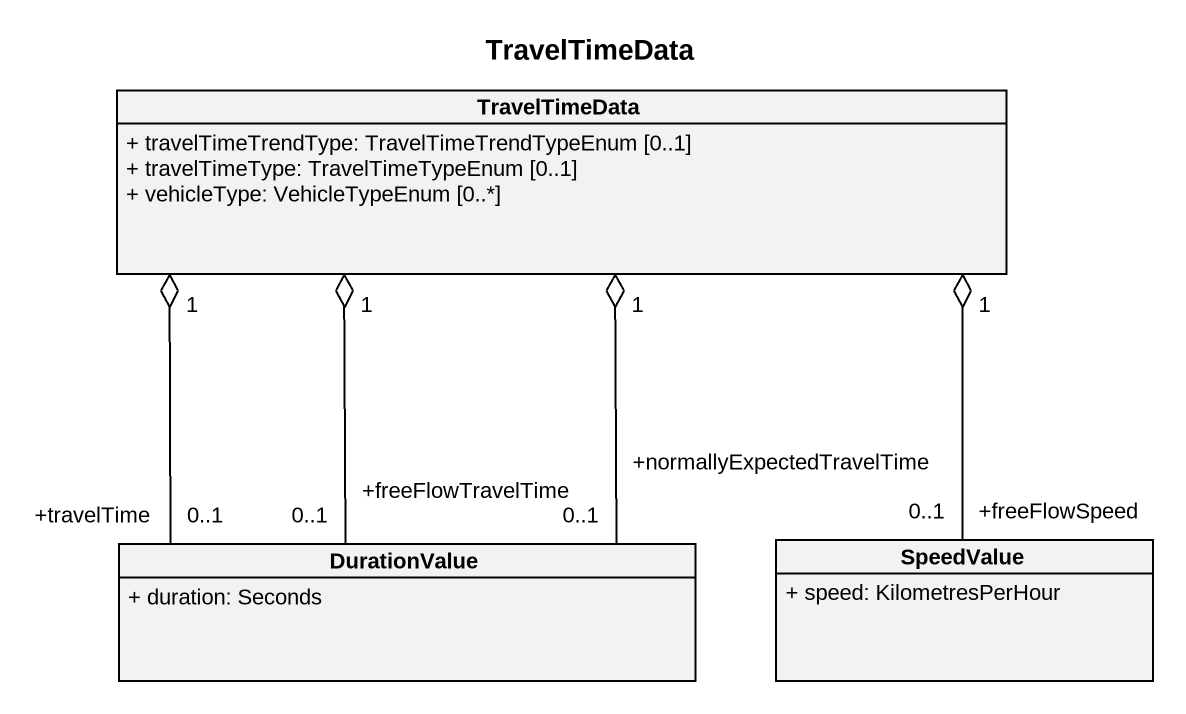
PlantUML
@startuml
title TravelTimeData
hide circle
hide empty members
skinparam classAttributeIconSize 0
class TravelTimeData {
  + travelTimeTrendType: TravelTimeTrendTypeEnum [0..1]
  + travelTimeType: TravelTimeTypeEnum [0..1]
  + vehicleType: VehicleTypeEnum [0..*]
}
class DurationValue {
  + duration: Seconds
}
class SpeedValue {
  + speed: KilometresPerHour
}
DurationValue "+normallyExpectedTravelTime\n0..1" -up-o "1" TravelTimeData
DurationValue "+freeFlowTravelTime\n0..1" -up-o "1" TravelTimeData
DurationValue "+travelTime\n0..1" -up-o "1" TravelTimeData
SpeedValue "+freeFlowSpeed\n0..1" -up-o "1" TravelTimeData
@enduml
